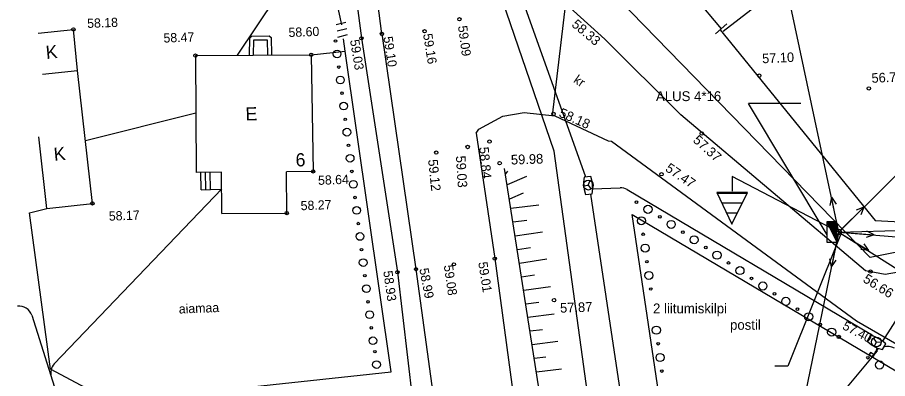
# Model space of a CAD drawing. Extents: x 641449 to 641928, y 6457349 to 6457815.
# Drawn here: x 641491.4 to 641557.6, y 6457709.1 to 6457736.5 of the extents above; entities that cross this region are included whole.
import ezdxf

# ---------------------------------------------------------------- set-up
doc = ezdxf.new("R2010")
doc.units = 0
for name, color, linetype in [('1', 7, 'Continuous'), ('12', 7, 'Continuous'), ('14', 7, 'Continuous'), ('17', 7, 'Continuous'), ('2', 7, 'Continuous'), ('21', 7, 'Continuous'), ('22', 7, 'Continuous'), ('27', 7, 'Continuous'), ('28', 7, 'Continuous'), ('30', 7, 'Continuous'), ('40', 7, 'Continuous'), ('41', 7, 'Continuous'), ('42', 7, 'Continuous'), ('53', 7, 'Continuous'), ('57', 7, 'Continuous'), ('59', 7, 'Continuous'), ('7', 7, 'Continuous'), ('8', 7, 'Continuous')]:
    doc.layers.add(name, color=color, linetype=linetype)

# ---------------------------------------------------------------- blocks, each defined once
blk = doc.blocks.new('BH')
at = {"layer": '8'}
for centre, radius in [((0, 0), 29.3), ((99, 0), 9.59)]:
    blk.add_circle(centre, radius, dxfattribs=at)
blk = doc.blocks.new('MPUPOS')
at = {"layer": '12'}
for p, q in [((0.6, 270), (-24.2, 212.6)), ((0, 20), (0.6, 270)), ((0.6, 270), (25.1, 212.5))]:
    blk.add_line(p, q, dxfattribs=at)
blk.add_circle((0, 0), 20, dxfattribs=at)
blk = doc.blocks.new('ELKILP')
at = {"layer": '27'}
for p, q in [((-302, 614), (298, -586)), ((-278, 567), (-231, 614)), ((-255, 520), (-161, 614)), ((-231, 473), (-90, 614)), ((-208, 426), (-19, 614)), ((-184, 378), (51, 614)), ((-160, 331), (122, 614)), ((-137, 284), (193, 614)), ((-113, 237), (263, 614)), ((-90, 190), (298, 578)), ((-66, 143), (298, 507)), ((-43, 96), (298, 436)), ((-19, 48), (298, 366)), ((5, 1), (298, 295)), ((28, -46), (298, 224)), ((52, -93), (298, 154)), ((75, -140), (298, 83)), ((99, -187), (298, 12)), ((122, -234), (298, -58)), ((146, -282), (298, -129)), ((170, -329), (298, -200)), ((193, -376), (298, -271)), ((217, -423), (298, -341)), ((240, -470), (298, -412)), ((264, -517), (298, -483)), ((287, -564), (298, -553))]:
    blk.add_line(p, q, dxfattribs=at)
blk.add_lwpolyline([(-302, -586), (298, -586), (298, 614), (-302, 614)], close=True, dxfattribs=at)
blk = doc.blocks.new('MAANDU')
at = {"layer": '27'}
for p, q in [((-556, 1179), (589, 1179)), ((-379, 804), (402, 804)), ((-202, 429), (214, 429)), ((-26, 54), (27, 54))]:
    blk.add_line(p, q, dxfattribs=at)
blk.add_lwpolyline([(-566, 1199), (0, 0), (599, 1199)], close=True, dxfattribs=at)
blk = doc.blocks.new('_M59')
at = {"layer": '57'}
for s, p in [('2 liitumiskilpi', (0, 125)), ('postil', (585.7, 0))]:
    blk.add_text(s, height=75, dxfattribs=at).set_placement(p)

msp = doc.modelspace()

# ---------------------------------------------------------------- linework, layer by layer
at = {"layer": '1'}
for p, q in [((641492.988, 6457735.36), (641495.657, 6457735.638)), ((641495.983, 6457732.514), (641495.657, 6457735.638)), ((641504.936, 6457733.644), (641505.002, 6457724.754)), ((641493.314, 6457732.236), (641495.983, 6457732.514)), ((641497.107, 6457722.394), (641495.983, 6457732.514)), ((641493.645, 6457721.997), (641493.037, 6457727.471)), ((641506.937, 6457724.769), (641505.002, 6457724.754)), ((641506.961, 6457721.622), (641506.937, 6457724.769)), ((641513.897, 6457724.821), (641511.864, 6457724.806)), ((641511.888, 6457721.657), (641511.864, 6457724.806)), ((641493.645, 6457721.997), (641497.107, 6457722.394)), ((641506.961, 6457721.622), (641511.888, 6457721.657))]:
    msp.add_line(p, q, dxfattribs=at)
msp.add_lwpolyline([(641504.936, 6457733.644), (641513.748, 6457733.71), (641513.897, 6457724.821)], dxfattribs=at)
at = {"layer": '12'}
msp.add_line((641553.867, 6457720.213), (641559.423, 6457720.352), dxfattribs=at)
for points in [[(641553.867, 6457720.213), (641544.907, 6457762.382)], [(641553.867, 6457720.213), (641596.309, 6457762.391)], [(641550.984, 6457706.149), (641553.867, 6457720.213)], [(641553.867, 6457720.213), (641575.446, 6457718.441)], [(641553.867, 6457720.213), (641598.651, 6457691.874)]]:
    msp.add_lwpolyline(points, dxfattribs=at)
at = {"layer": '14'}
msp.add_line((641508.145, 6457733.668), (641512.819, 6457740.692), dxfattribs=at)
at = {"layer": '17'}
for p, q in [((641587.926, 6457760.388), (641557.205, 6457711.915)), ((641526.111, 6457748.285), (641534.61, 6457724.406)), ((641506.961, 6457723.495), (641494.209, 6457710.181)), ((641534.992, 6457723.106), (641542.604, 6457672.11)), ((641535.143, 6457723.506), (641537.239, 6457723.585)), ((641537.788, 6457723.446), (641556.317, 6457712.436)), ((641563.305, 6457721.54), (641557.205, 6457711.915)), ((641492.489, 6457713.882), (641500.019, 6457690.138)), ((641556.86, 6457711.372), (641556.435, 6457710.701)), ((641556.86, 6457711.372), (641556.435, 6457710.701)), ((641552.928, 6457706.53), (641556.824, 6457711.16)), ((641556.65, 6457711.041), (641556.435, 6457710.701))]:
    msp.add_line(p, q, dxfattribs=at)
for centre, start, end in [((641537.277, 6457722.586), 59.28148, 92.17341), ((641491.536, 6457713.58), 17.59661, 97.75114), ((641555.806, 6457711.576), 45.32431, 59.28148), ((641555.806, 6457711.576), 327.63423, 350.05588), ((641557.59, 6457710.516), 59.28148, 105.93767), ((641494.931, 6457709.489), 136.23539, 197.59661)]:
    msp.add_arc(centre, 1, start, end, dxfattribs=at)
at = {"layer": '2'}
for p, q in [((641505.374, 6457723.437), (641505.364, 6457724.757)), ((641505.729, 6457723.447), (641505.719, 6457724.76)), ((641506.085, 6457723.458), (641506.075, 6457724.762)), ((641505.374, 6457723.437), (641506.085, 6457723.458)), ((641506.085, 6457723.458), (641506.947, 6457723.464))]:
    msp.add_line(p, q, dxfattribs=at)
for points in [[(641509.064, 6457733.675), (641509.08, 6457734.964), (641509.235, 6457735.128), (641510.557, 6457735.14), (641510.707, 6457735.011), (641510.717, 6457733.687)], [(641509.363, 6457733.671), (641509.378, 6457734.829), (641510.408, 6457734.839), (641510.417, 6457733.685)]]:
    msp.add_lwpolyline(points, dxfattribs=at)
at = {"layer": '21'}
msp.add_line((641496.575, 6457727.185), (641504.968, 6457729.281), dxfattribs=at)
at = {"layer": '22'}
msp.add_lwpolyline([(641557.294, 6457635.151), (641548.361, 6457642.945), (641540.267, 6457667.271), (641536.888, 6457689.864), (641534.761, 6457707.957), (641532.226, 6457726.365), (641527.381, 6457740.521), (641524.453, 6457756.463), (641521.593, 6457773.977)], dxfattribs=at)
at = {"layer": '27'}
msp.add_lwpolyline([(641553.867, 6457720.213), (641545.758, 6457724.449), (641545.758, 6457723.312)], dxfattribs=at)
at = {"layer": '28'}
for p, q in [((641515.411, 6457738.872), (641516.06, 6457735.991)), ((641542.911, 6457738.089), (641544.921, 6457735.669)), ((641515.635, 6457735.997), (641516.383, 6457736.186)), ((641515.722, 6457735.52), (641516.47, 6457735.709)), ((641544.487, 6457735.288), (641545.354, 6457736.049)), ((641515.762, 6457735.053), (641516.511, 6457735.241)), ((641513.748, 6457733.71), (641516.336, 6457733.99))]:
    msp.add_line(p, q, dxfattribs=at)
for points in [[(641544.856, 6457735.612), (641545.407, 6457734.919), (641556.633, 6457721.084), (641560.534, 6457720.884)], [(641498.571, 6457707.281), (641519.821, 6457709.58), (641516.336, 6457733.99), (641516.192, 6457734.921)], [(641498.571, 6457707.281), (641493.91, 6457709.764), (641492.331, 6457721.666), (641493.645, 6457721.997)]]:
    msp.add_lwpolyline(points, dxfattribs=at)
at = {"layer": '30'}
msp.add_line((641545.077, 6457735.506), (641556.748, 6457744.548), dxfattribs=at)
for points in [[(641503.557, 6457814.876), (641505.019, 6457807.82), (641508.645, 6457789.841), (641511.799, 6457773.385), (641515.395, 6457751.436), (641517.567, 6457734.957), (641517.567, 6457734.957)], [(641519.13, 6457735.296), (641517.631, 6457746.939), (641513.094, 6457774.394), (641506.926, 6457805.638), (641505.184, 6457814.226)], [(641541.872, 6457729.137), (641541.872, 6457729.137), (641541.872, 6457729.137), (641536.09, 6457734.895), (641531.326, 6457739.221), (641528.965, 6457741.859), (641527.295, 6457744.179), (641526.22, 6457746.272), (641525.669, 6457747.774), (641523.744, 6457760.909), (641521.014, 6457779.951), (641518.878, 6457794.755), (641518.619, 6457797.352), (641519.816, 6457800.351), (641521.64, 6457802.537), (641524.423, 6457804.223), (641530.859, 6457806.393), (641543.997, 6457811.038), (641553.145, 6457814.129), (641553.145, 6457814.129), (641553.145, 6457814.129)], [(641553.101, 6457764.987), (641532.436, 6457748.273), (641530.888, 6457746.532), (641530.432, 6457745.304), (641530.864, 6457743.977), (641533.085, 6457737.624), (641532.074, 6457729.073)], [(641519.13, 6457735.296), (641521.718, 6457717.387), (641523.949, 6457701.09), (641526.427, 6457683.215), (641529.497, 6457664.852), (641532.535, 6457648.349), (641536.22, 6457631.833)], [(641517.567, 6457734.957), (641520.308, 6457717.153), (641522.21, 6457700.922), (641524.442, 6457682.833), (641526.7, 6457671.775), (641523.934, 6457663.101), (641521.232, 6457661.394), (641520.447, 6457662.491), (641513.15, 6457670.497)], [(641526.301, 6457727.728), (641526.498, 6457728.037), (641528.32, 6457729.034), (641529.94, 6457729.322), (641532.269, 6457729.05), (641536.339, 6457727.152), (641536.339, 6457727.152), (641536.582, 6457727.123), (641536.582, 6457727.123)], [(641562.066, 6457718.687), (641562.066, 6457718.687), (641561.008, 6457717.804), (641559.013, 6457717.251), (641557.41, 6457716.993), (641555.909, 6457717.263), (641541.872, 6457729.137)], [(641526.301, 6457727.728), (641527.706, 6457718.187), (641529.927, 6457701.845), (641532.745, 6457684.013)], [(641536.582, 6457727.123), (641555.228, 6457713.466), (641566.881, 6457706.714)]]:
    msp.add_lwpolyline(points, dxfattribs=at)
at = {"layer": '40'}
msp.add_lwpolyline([(641526.587, 6457748.779), (641531.047, 6457752.04), (641563.778, 6457777.95), (641584.343, 6457755.784), (641561.311, 6457719.284), (641556.255, 6457718.272)], close=True, dxfattribs=at)
msp.add_lwpolyline([(641543.817, 6457683.445), (641538.158, 6457721.548), (641576.908, 6457698.551)], dxfattribs=at)
at = {"layer": '42'}
for p, q in [((641528.689, 6457724.849), (641528.522, 6457724.654)), ((641530.121, 6457724.43), (641528.657, 6457723.795)), ((641529.867, 6457723.175), (641528.824, 6457722.722)), ((641531.062, 6457722.263), (641528.935, 6457722.01)), ((641530.137, 6457721.095), (641529.097, 6457720.972)), ((641531.333, 6457720.212), (641529.264, 6457719.904)), ((641530.433, 6457719.016), (641529.426, 6457718.866)), ((641531.657, 6457718.136), (641529.587, 6457717.828)), ((641530.743, 6457716.938), (641529.749, 6457716.79)), ((641531.937, 6457716.054), (641529.911, 6457715.752)), ((641531.052, 6457714.86), (641530.073, 6457714.715)), ((641532.22, 6457713.952), (641530.232, 6457713.696)), ((641531.331, 6457712.779), (641530.394, 6457712.658)), ((641532.5, 6457711.87), (641530.556, 6457711.62)), ((641531.599, 6457710.695), (641530.718, 6457710.582)), ((641532.78, 6457709.788), (641530.88, 6457709.544))]:
    msp.add_line(p, q, dxfattribs=at)
msp.add_lwpolyline([(641535.985, 6457674.21), (641535.212, 6457678.766), (641532.84, 6457693.168), (641531.041, 6457708.511), (641528.462, 6457725.044)], dxfattribs=at)
at = {"layer": '53'}
msp.add_line((641553, 6457720), (641547, 6457730), dxfattribs=at)
for points in [[(641551, 6457730), (641548, 6457730), (641547, 6457730)], [(641554, 6457720), (641550, 6457710), (641549, 6457710)]]:
    msp.add_lwpolyline(points, dxfattribs=at)
at = {"layer": '59'}
for centre, radius in [((641525.022, 6457736.404), 0.125), ((641495.657, 6457735.638), 0.125), ((641517.567, 6457734.957), 0.125), ((641519.13, 6457735.296), 0.125), ((641522.366, 6457735.498), 0.125), ((641504.936, 6457733.644), 0.125), ((641513.748, 6457733.71), 0.125), ((641547.825, 6457732.114), 0.13), ((641556.159, 6457731.142), 0.13), ((641532.175, 6457729.201), 0.13), ((641543.454, 6457727.714), 0.131), ((641527.311, 6457727.1), 0.13), ((641525.648, 6457726.685), 0.13), ((641523.26, 6457726.26), 0.13), ((641528.081, 6457725.456), 0.131), ((641513.897, 6457724.821), 0.125), ((641540.393, 6457724.611), 0.131), ((641497.107, 6457722.394), 0.125), ((641511.888, 6457721.657), 0.125), ((641524.606, 6457717.753), 0.125), ((641527.706, 6457718.187), 0.125), ((641520.308, 6457717.153), 0.125), ((641521.718, 6457717.387), 0.125), ((641556.285, 6457717.205), 0.131), ((641532.215, 6457715.03), 0.131), ((641553.879, 6457712.23), 0.125)]:
    msp.add_circle(centre, radius, dxfattribs=at)
at = {"layer": '7'}
for p, q in [((641534.457, 6457723.736), (641534.817, 6457723.775)), ((641534.817, 6457723.775), (641534.974, 6457724.129)), ((641534.817, 6457723.775), (641535.038, 6457723.472)), ((641556.733, 6457711.83), (641556.525, 6457712.157)), ((641556.733, 6457711.83), (641557.108, 6457711.846)), ((641556.565, 6457711.51), (641556.733, 6457711.83))]:
    msp.add_line(p, q, dxfattribs=at)
for points in [[(641535.107, 6457723.114), (641535.158, 6457723.495), (641535.115, 6457724.068), (641535.008, 6457724.436), (641534.506, 6457724.399), (641534.455, 6457724.018), (641534.497, 6457723.446), (641534.604, 6457723.077), (641535.107, 6457723.114)], [(641557.443, 6457711.705), (641557.155, 6457711.959), (641556.655, 6457712.241), (641556.289, 6457712.356), (641556.041, 6457711.918), (641556.329, 6457711.664), (641556.829, 6457711.381), (641557.196, 6457711.266), (641557.443, 6457711.705)]]:
    msp.add_lwpolyline(points, dxfattribs=at)
msp.add_lwpolyline([(641556.176, 6457710.885), (641556.426, 6457710.72), (641556.536, 6457710.886), (641556.286, 6457711.052)], close=True, dxfattribs=at)
for centre in [(641534.829, 6457723.783), (641556.733, 6457711.845)]:
    msp.add_circle(centre, 0.375, dxfattribs=at)

# ---------------------------------------------------------------- block references
at = {"layer": '12'}
for xscale, yscale, rotation in [(0.009999999999999998, 0.01, 11.89195817143135), (0.01, 0.010000000000000002, -45.237760460073844), (0.010000000000000002, 0.009999999999999998, 168.32896484350658), (0.01, 0.01, -121.44762780896288), (0.01, 0.009999999999999998, -94.58601229531932)]:
    msp.add_blockref('MPUPOS', (641553.867, 6457720.213), dxfattribs=dict(at, xscale=xscale, yscale=yscale, rotation=rotation))
at = {"layer": '27'}
for name, p, xscale, yscale in [('MAANDU', (641545.735, 6457720.824), 0.002, 0.002), ('ELKILP', (641553.349, 6457720.194), 0.00128, 0.00128)]:
    msp.add_blockref(name, p, dxfattribs=dict(at, xscale=xscale, yscale=yscale))
at = {"layer": '57', "xscale": 0.01, "yscale": 0.01}
msp.add_blockref('_M59', (641539.747, 6457712.774), dxfattribs=at)
at = {"layer": '8'}
for p, xscale, yscale, rotation in [((641515.717, 6457733.767), 0.01, 0.01, 97.11821291702948), ((641515.965, 6457731.783), 0.01, 0.01, 97.11821291702948), ((641516.213, 6457729.798), 0.01, 0.01, 97.11821291702948), ((641516.46, 6457727.813), 0.01, 0.01, 97.11821291702948), ((641516.708, 6457725.829), 0.01, 0.01, 97.11821291702948), ((641516.956, 6457723.844), 0.01, 0.01, 97.11821291702948), ((641517.204, 6457721.86), 0.01, 0.01, 97.11821291702948), ((641539.363, 6457721.938), 0.010502960000052389, 0.010502960000001761, 148.01381766940494), ((641538.863, 6457721.069), 0.01050295999997849, 0.01050296000000176, -82.22846529954113), ((641541.127, 6457720.793), 0.010502960000069582, 0.010502960000001756, 146.11063707442585), ((641517.452, 6457719.875), 0.01, 0.01, 97.11821291702948), ((641542.871, 6457719.622), 0.010502960000069582, 0.010502960000001756, 146.11063707442585), ((641539.147, 6457718.988), 0.01050295999997849, 0.01050296000000176, -82.22846529954113), ((641544.615, 6457718.451), 0.010502960000069582, 0.010502960000001756, 146.11063707442585), ((641517.7, 6457717.89), 0.01, 0.01, 97.11821291702948), ((641546.358, 6457717.279), 0.010502960000069582, 0.010502960000001756, 146.11063707442585), ((641539.431, 6457716.907), 0.01050295999997849, 0.01050296000000176, -82.22846529954113), ((641517.947, 6457715.906), 0.01, 0.01, 97.11821291702948), ((641548.102, 6457716.108), 0.010502960000069582, 0.010502960000001756, 146.11063707442585), ((641549.846, 6457714.937), 0.010502960000069582, 0.010502960000001756, 146.11063707442585), ((641518.195, 6457713.921), 0.01, 0.01, 97.11821291702948), ((641551.589, 6457713.766), 0.010502960000069582, 0.010502960000001756, 146.11063707442585), ((641553.333, 6457712.594), 0.010502960000069582, 0.010502960000001756, 146.11063707442585), ((641518.443, 6457711.937), 0.01, 0.01, 97.11821291702948), ((641539.999, 6457712.744), 0.01050295999997849, 0.01050296000000176, -82.22846529954113), ((641518.715, 6457710.124), 0.01, 0.01, 97.11821291702948), ((641540.283, 6457710.663), 0.01050295999997849, 0.01050296000000176, -82.22846529954113), ((641556.976, 6457710.096), 0.010502960000052389, 0.010502960000001761, 148.01381766940494)]:
    msp.add_blockref('BH', p, dxfattribs=dict(at, xscale=xscale, yscale=yscale, rotation=rotation))

# ---------------------------------------------------------------- texts
at = {"layer": '1'}
for s, rotation, p in [('K', 5.25369, (641493.605, 6457733.379)), ('E', 1.44247, (641508.759, 6457728.7)), ('K', 5.25369, (641494.208, 6457725.631)), ('6', 1.44247, (641512.573, 6457725.202))]:
    msp.add_text(s, height=1, rotation=rotation, dxfattribs=at).set_placement(p)
at = {"layer": '30'}
msp.add_text('kr', height=0.7, rotation=325.3205, dxfattribs=at).set_placement((641533.64, 6457731.646))
at = {"layer": '41'}
msp.add_text('aiamaa', height=0.7, rotation=2.17341, dxfattribs=at).set_placement((641503.689, 6457714.008))
at = {"layer": '57'}
msp.add_text('ALUS 4*16', height=0.75, dxfattribs=at).set_placement((641539.971, 6457730.178))
at = {"layer": '59'}
for s, height, rotation, p in [('58.18', 0.7, 2.17341, (641496.72, 6457735.743)), ('58.33', 0.727, 319.71215, (641533.504, 6457735.919)), ('58.60', 0.7, 2.17341, (641512.034, 6457735.051)), ('59.09', 0.7, 277.64581, (641524.91, 6457735.878)), ('58.47', 0.7, 2.17341, (641502.525, 6457734.629)), ('59.10', 0.7, 278.75944, (641519.237, 6457735.049)), ('59.16', 0.7, 279.10489, (641522.254, 6457735.266)), ('59.03', 0.7, 279.30287, (641516.698, 6457734.809)), ('57.10', 0.727, 2.57341, (641548.059, 6457733.056)), ('56.71', 0.727, 2.57341, (641556.381, 6457731.566)), ('58.18', 0.727, 336.29921, (641532.531, 6457729.016)), ('57.37', 0.727, 318.26515, (641542.731, 6457727.12)), ('58.84', 0.727, 275.40229, (641526.517, 6457726.663)), ('59.03', 0.727, 273.49802, (641524.753, 6457725.999)), ('59.98', 0.7352, 2.00341, (641528.951, 6457725.347)), ('59.12', 0.727, 275.84592, (641522.638, 6457725.713)), ('57.47', 0.7352, 325.46773, (641540.621, 6457724.91)), ('58.64', 0.7, 2.17341, (641514.281, 6457723.799)), ('58.27', 0.7, 2.17341, (641512.959, 6457721.869)), ('58.17', 0.7, 2.17341, (641498.368, 6457721.073)), ('59.01', 0.7, 278.97801, (641526.447, 6457717.889)), ('58.93', 0.7, 277.91233, (641519.225, 6457717.224)), ('58.99', 0.7, 280.72381, (641521.97, 6457717.403)), ('59.08', 0.7, 278.22614, (641523.829, 6457717.658)), ('56.66', 0.7352, 327.78227, (641555.657, 6457716.459)), ('57.87', 0.7352, 2.00341, (641532.686, 6457714.069)), ('57.40', 0.7, 332.15546, (641554.094, 6457712.858))]:
    msp.add_text(s, height=height, rotation=rotation, dxfattribs=at).set_placement(p)

doc.saveas('drawing.dxf')
